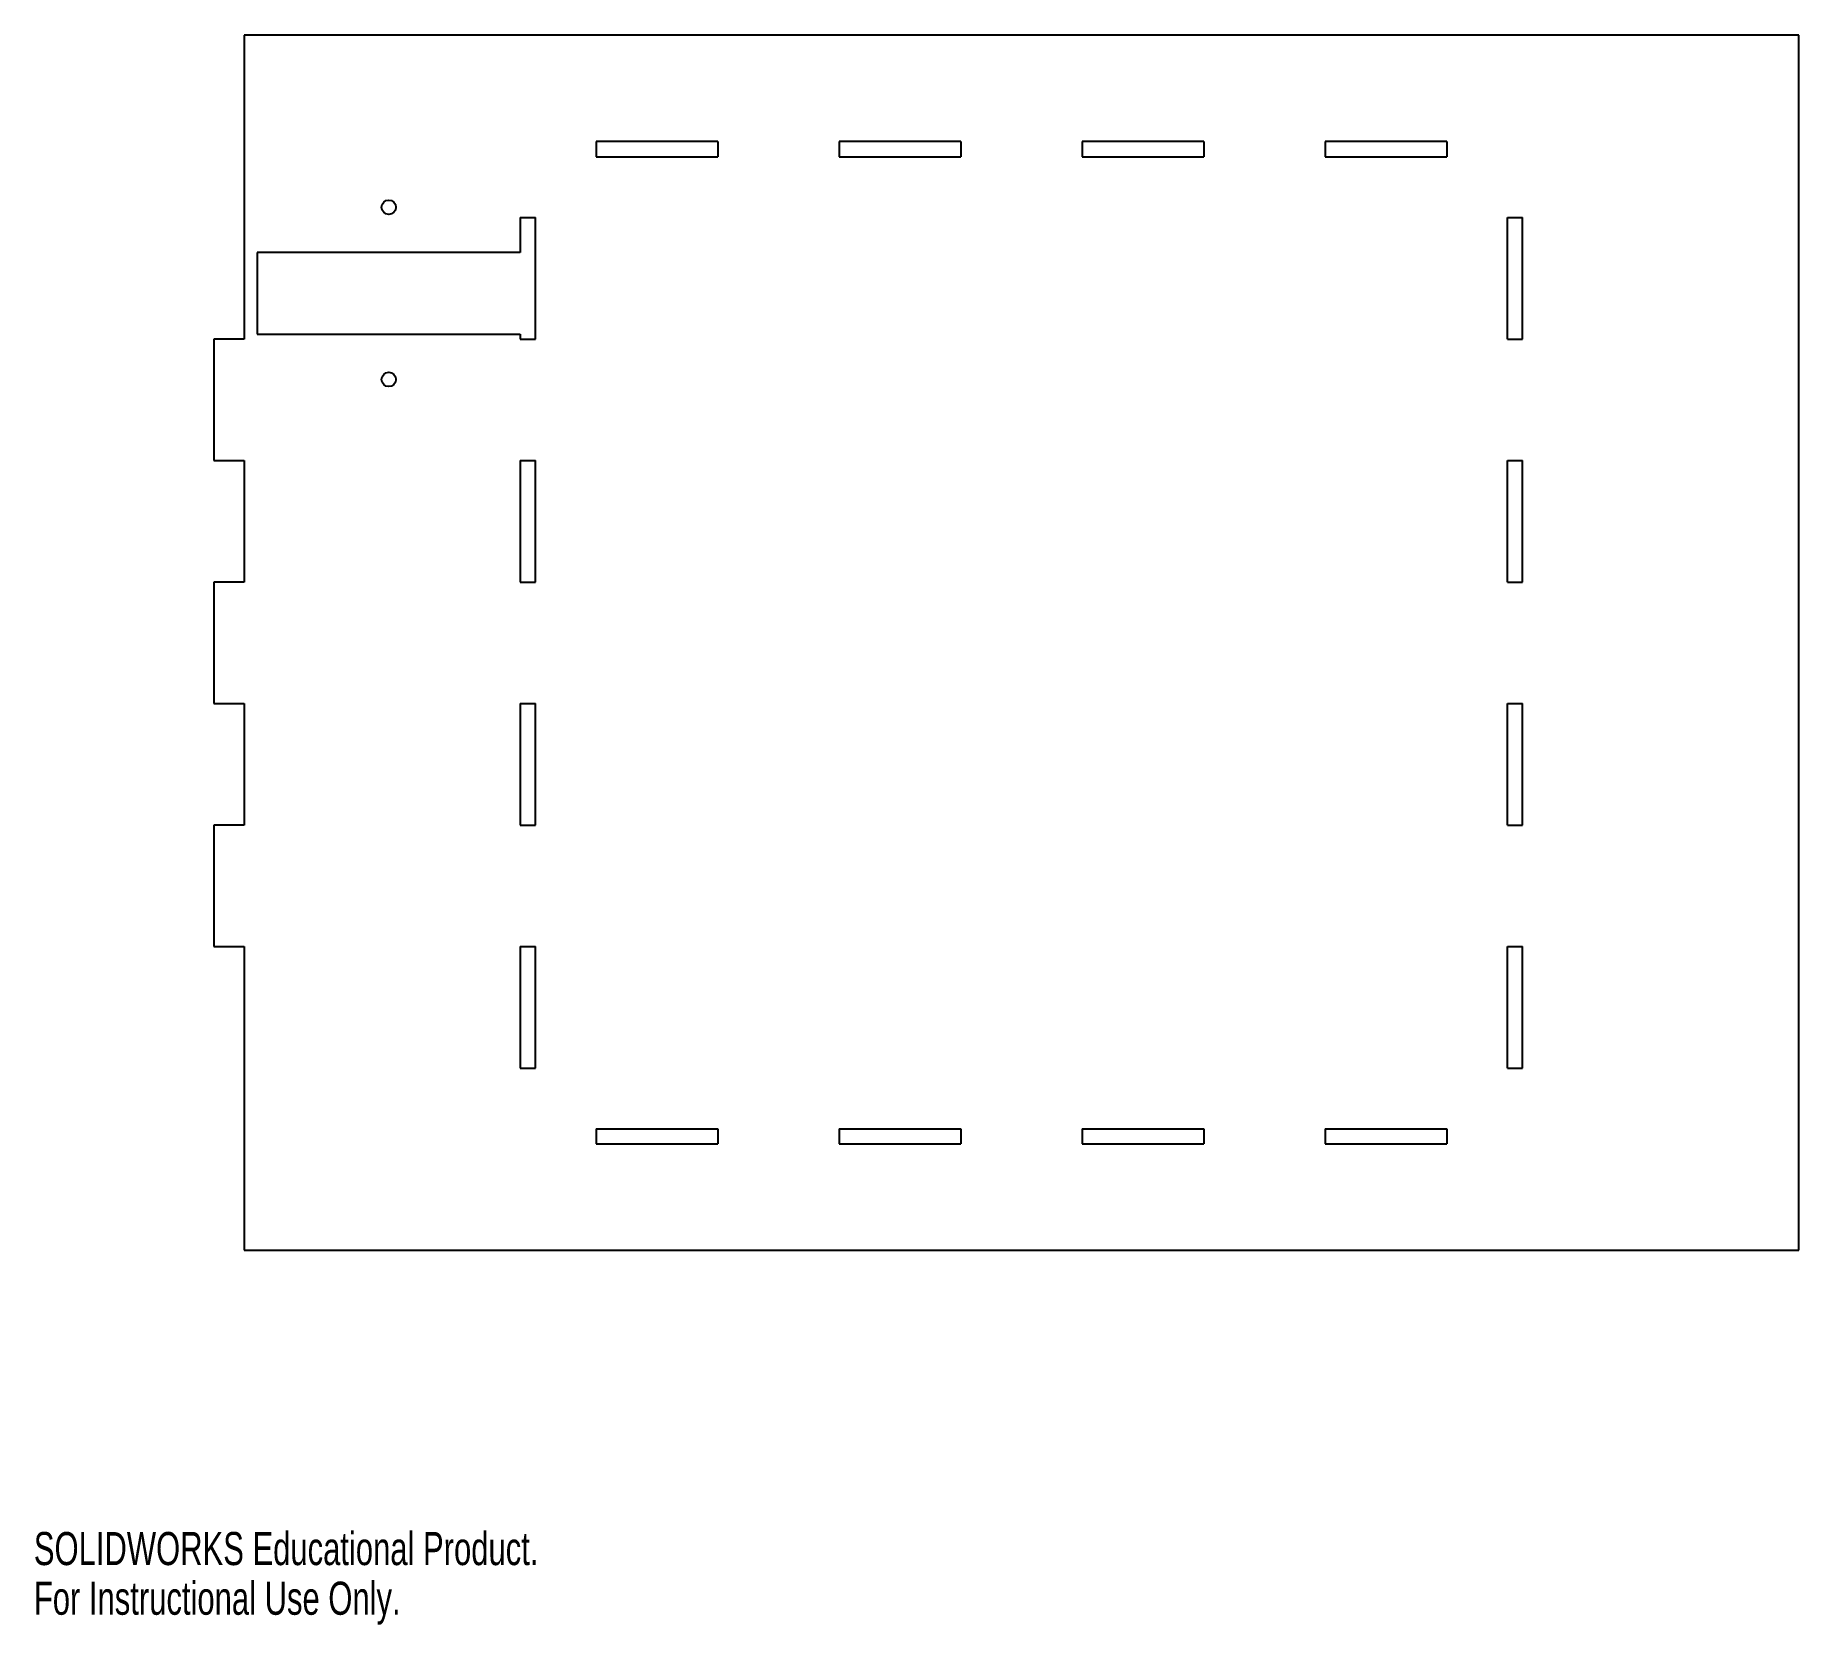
# Model space of a CAD drawing. Header units: millimetres. Extents: x 0 to 369, y 0 to 332.
import ezdxf

# ---------------------------------------------------------------- set-up
doc = ezdxf.new("R2010")
doc.units = ezdxf.units.MM
doc.styles.add('SLDTEXTSTYLE0', font='TXT', dxfattribs={"width": 0.7})

msp = doc.modelspace()

# ---------------------------------------------------------------- linework, layer by layer
at = {"color": 7, "linetype": 'Continuous', "lineweight": 25}
for p, q in [((368.97, 332.18), (43.97, 332.18)), ((43.97, 332.18), (43.97, 268.68)), ((368.97, 78.18), (368.97, 332.18)), ((117.57, 309.96), (117.57, 306.78)), ((142.97, 309.96), (117.57, 309.96)), ((142.97, 309.96), (142.97, 306.78)), ((168.37, 309.96), (168.37, 306.78)), ((193.77, 309.96), (168.37, 309.96)), ((193.77, 309.96), (193.77, 306.78)), ((219.17, 309.96), (219.17, 306.78)), ((244.57, 309.96), (219.17, 309.96)), ((244.57, 309.96), (244.57, 306.78)), ((269.97, 309.96), (269.97, 306.78)), ((295.37, 309.96), (269.97, 309.96)), ((295.37, 309.96), (295.37, 306.78)), ((117.57, 306.78), (142.97, 306.78)), ((168.37, 306.78), (193.77, 306.78)), ((219.17, 306.78), (244.57, 306.78)), ((269.97, 306.78), (295.37, 306.78)), ((101.7, 294.08), (104.87, 294.08)), ((101.7, 294.08), (101.7, 286.78)), ((104.87, 268.68), (104.87, 294.08)), ((308.07, 294.08), (311.25, 294.08)), ((308.07, 268.68), (308.07, 294.08)), ((311.25, 268.68), (311.25, 294.08)), ((101.7, 286.78), (46.7, 286.78)), ((46.7, 286.78), (46.7, 269.68)), ((46.7, 269.68), (101.7, 269.68)), ((101.7, 269.68), (101.7, 268.68)), ((37.62, 268.68), (37.62, 243.28)), ((43.97, 268.68), (37.62, 268.68)), ((101.7, 268.68), (104.87, 268.68)), ((308.07, 268.68), (311.25, 268.68)), ((37.62, 243.28), (43.97, 243.28)), ((43.97, 243.28), (43.97, 217.88)), ((101.7, 243.28), (104.87, 243.28)), ((101.7, 243.28), (101.7, 217.88)), ((104.87, 217.88), (104.87, 243.28)), ((308.07, 243.28), (311.25, 243.28)), ((308.07, 217.88), (308.07, 243.28)), ((311.25, 217.88), (311.25, 243.28)), ((37.62, 217.88), (37.62, 192.48)), ((43.97, 217.88), (37.62, 217.88)), ((101.7, 217.88), (104.87, 217.88)), ((308.07, 217.88), (311.25, 217.88)), ((37.62, 192.48), (43.97, 192.48)), ((43.97, 192.48), (43.97, 167.08)), ((101.7, 192.48), (104.87, 192.48)), ((101.7, 192.48), (101.7, 167.08)), ((104.87, 167.08), (104.87, 192.48)), ((308.07, 192.48), (311.25, 192.48)), ((308.07, 167.08), (308.07, 192.48)), ((311.25, 167.08), (311.25, 192.48)), ((37.62, 167.08), (37.62, 141.68)), ((43.97, 167.08), (37.62, 167.08)), ((101.7, 167.08), (104.87, 167.08)), ((308.07, 167.08), (311.25, 167.08)), ((37.62, 141.68), (43.97, 141.68)), ((43.97, 141.68), (43.97, 78.18)), ((101.7, 141.68), (104.87, 141.68)), ((101.7, 141.68), (101.7, 116.28)), ((104.87, 116.28), (104.87, 141.68)), ((308.07, 141.68), (311.25, 141.68)), ((308.07, 116.28), (308.07, 141.68)), ((311.25, 116.28), (311.25, 141.68)), ((101.7, 116.28), (104.87, 116.28)), ((308.07, 116.28), (311.25, 116.28)), ((117.57, 103.58), (142.97, 103.58)), ((117.57, 103.58), (117.57, 100.41)), ((142.97, 103.58), (142.97, 100.41)), ((168.37, 103.58), (193.77, 103.58)), ((168.37, 103.58), (168.37, 100.41)), ((193.77, 103.58), (193.77, 100.41)), ((219.17, 103.58), (244.57, 103.58)), ((219.17, 103.58), (219.17, 100.41)), ((244.57, 103.58), (244.57, 100.41)), ((269.97, 103.58), (295.37, 103.58)), ((269.97, 103.58), (269.97, 100.41)), ((295.37, 103.58), (295.37, 100.41)), ((117.57, 100.41), (142.97, 100.41)), ((168.37, 100.41), (193.77, 100.41)), ((219.17, 100.41), (244.57, 100.41)), ((269.97, 100.41), (295.37, 100.41)), ((43.97, 78.18), (368.97, 78.18))]:
    msp.add_line(p, q, dxfattribs=at)
for centre in [(74.2, 296.23), (74.2, 260.23)]:
    msp.add_circle(centre, 1.5, dxfattribs=at)

# ---------------------------------------------------------------- texts
at = {"color": 7, "linetype": 'Continuous', "char_height": 6.92, "attachment_point": 1, "style": 'SLDTEXTSTYLE0'}
for s, insert in [('SOLIDWORKS Educational Product.', (0, 19.3)), ('For Instructional Use Only.', (0, 8.92))]:
    msp.add_mtext(s, dxfattribs=dict(at, insert=insert))

doc.saveas('drawing.dxf')
